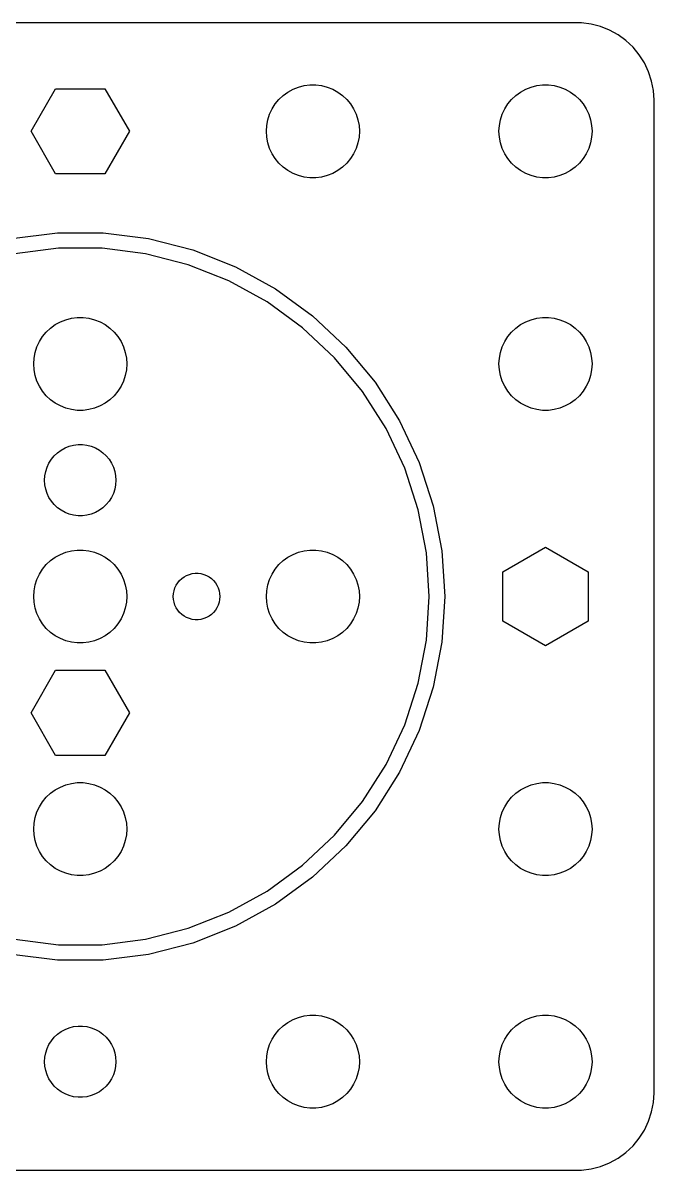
# Model space of a CAD drawing. Header units: metres. Extents: x -37 to 37, y -37 to 289.
# Drawn here: x -3.7 to 37, y 215 to 289 of the extents above; entities that cross this region are included whole.
import ezdxf

# ---------------------------------------------------------------- set-up
doc = ezdxf.new("R2010")
doc.units = ezdxf.units.M

msp = doc.modelspace()

# ---------------------------------------------------------------- linework, layer by layer
for p, q in [((32.3139, 288.99), (-32.3139, 288.99)), ((32.9369, 288.911), (32.3139, 288.99)), ((33.5451, 288.755), (32.9369, 288.911)), ((34.1289, 288.524), (33.5451, 288.755)), ((34.6791, 288.222), (34.1289, 288.524)), ((35.1871, 287.853), (34.6791, 288.222)), ((35.6448, 287.423), (35.1871, 287.853)), ((36.0451, 286.939), (35.6448, 287.423)), ((36.3815, 286.409), (36.0451, 286.939)), ((36.6489, 285.841), (36.3815, 286.409)), ((36.8429, 285.243), (36.6489, 285.841)), ((13.7227, 284.714), (14.0729, 284.853)), ((14.0729, 284.853), (14.4379, 284.947)), ((14.4379, 284.947), (14.8116, 284.994)), ((14.8116, 284.994), (15.1884, 284.994)), ((15.1884, 284.994), (15.5621, 284.947)), ((15.5621, 284.947), (15.927, 284.853)), ((15.927, 284.853), (16.2773, 284.714)), ((28.7227, 284.714), (29.0729, 284.853)), ((29.0729, 284.853), (29.4379, 284.947)), ((29.4379, 284.947), (29.8116, 284.994)), ((29.8116, 284.994), (30.1884, 284.994)), ((30.1884, 284.994), (30.5621, 284.947)), ((30.5621, 284.947), (30.927, 284.853)), ((30.927, 284.853), (31.2773, 284.714)), ((36.9606, 284.627), (36.8429, 285.243)), ((-3.17349, 282), (-1.58675, 284.748)), ((-1.58675, 284.748), (1.58675, 284.748)), ((1.58675, 284.748), (3.17349, 282)), ((12.8131, 284.054), (13.0877, 284.312)), ((13.0877, 284.312), (13.3925, 284.533)), ((13.3925, 284.533), (13.7227, 284.714)), ((16.2773, 284.714), (16.6075, 284.533)), ((16.6075, 284.533), (16.9123, 284.312)), ((16.9123, 284.312), (17.1869, 284.054)), ((27.8131, 284.054), (28.0877, 284.312)), ((28.0877, 284.312), (28.3925, 284.533)), ((28.3925, 284.533), (28.7227, 284.714)), ((31.2773, 284.714), (31.6075, 284.533)), ((31.6075, 284.533), (31.9123, 284.312)), ((31.9123, 284.312), (32.1869, 284.054)), ((37, 284), (36.9606, 284.627)), ((12.2107, 283.104), (12.3711, 283.445)), ((12.3711, 283.445), (12.5729, 283.763)), ((12.5729, 283.763), (12.8131, 284.054)), ((17.1869, 284.054), (17.427, 283.763)), ((17.427, 283.763), (17.6289, 283.445)), ((17.6289, 283.445), (17.7893, 283.104)), ((27.2107, 283.104), (27.3711, 283.445)), ((27.3711, 283.445), (27.5729, 283.763)), ((27.5729, 283.763), (27.8131, 284.054)), ((32.1869, 284.054), (32.427, 283.763)), ((32.427, 283.763), (32.6289, 283.445)), ((32.6289, 283.445), (32.7893, 283.104)), ((37, 220), (37, 284)), ((12.0237, 282.376), (12.0942, 282.746)), ((12.0942, 282.746), (12.2107, 283.104)), ((17.7893, 283.104), (17.9057, 282.746)), ((17.9057, 282.746), (17.9763, 282.376)), ((27.0237, 282.376), (27.0942, 282.746)), ((27.0942, 282.746), (27.2107, 283.104)), ((32.7893, 283.104), (32.9057, 282.746)), ((32.9057, 282.746), (32.9763, 282.376)), ((-1.58675, 279.252), (-3.17349, 282)), ((3.17349, 282), (1.58675, 279.252)), ((12, 282), (12.0237, 282.376)), ((12.0237, 281.624), (12, 282)), ((17.9763, 282.376), (18, 282)), ((18, 282), (17.9763, 281.624)), ((27, 282), (27.0237, 282.376)), ((27.0237, 281.624), (27, 282)), ((32.9763, 282.376), (33, 282)), ((33, 282), (32.9763, 281.624)), ((12.0942, 281.254), (12.0237, 281.624)), ((12.2107, 280.896), (12.0942, 281.254)), ((17.9057, 281.254), (17.7893, 280.896)), ((17.9763, 281.624), (17.9057, 281.254)), ((27.0942, 281.254), (27.0237, 281.624)), ((27.2107, 280.896), (27.0942, 281.254)), ((32.9057, 281.254), (32.7893, 280.896)), ((32.9763, 281.624), (32.9057, 281.254)), ((12.3711, 280.555), (12.2107, 280.896)), ((12.5729, 280.237), (12.3711, 280.555)), ((17.6289, 280.555), (17.427, 280.237)), ((17.7893, 280.896), (17.6289, 280.555)), ((27.3711, 280.555), (27.2107, 280.896)), ((27.5729, 280.237), (27.3711, 280.555)), ((32.6289, 280.555), (32.427, 280.237)), ((32.7893, 280.896), (32.6289, 280.555)), ((12.8131, 279.946), (12.5729, 280.237)), ((13.0877, 279.688), (12.8131, 279.946)), ((13.3925, 279.467), (13.0877, 279.688)), ((16.9123, 279.688), (16.6075, 279.467)), ((17.1869, 279.946), (16.9123, 279.688)), ((17.427, 280.237), (17.1869, 279.946)), ((27.8131, 279.946), (27.5729, 280.237)), ((28.0877, 279.688), (27.8131, 279.946)), ((28.3925, 279.467), (28.0877, 279.688)), ((31.9123, 279.688), (31.6075, 279.467)), ((32.1869, 279.946), (31.9123, 279.688)), ((32.427, 280.237), (32.1869, 279.946)), ((1.58675, 279.252), (-1.58675, 279.252)), ((13.7227, 279.286), (13.3925, 279.467)), ((14.0729, 279.147), (13.7227, 279.286)), ((14.4379, 279.053), (14.0729, 279.147)), ((14.8116, 279.006), (14.4379, 279.053)), ((15.1884, 279.006), (14.8116, 279.006)), ((15.5621, 279.053), (15.1884, 279.006)), ((15.927, 279.147), (15.5621, 279.053)), ((16.2773, 279.286), (15.927, 279.147)), ((16.6075, 279.467), (16.2773, 279.286)), ((28.7227, 279.286), (28.3925, 279.467)), ((29.0729, 279.147), (28.7227, 279.286)), ((29.4379, 279.053), (29.0729, 279.147)), ((29.8116, 279.006), (29.4379, 279.053)), ((30.1884, 279.006), (29.8116, 279.006)), ((30.5621, 279.053), (30.1884, 279.006)), ((30.927, 279.147), (30.5621, 279.053)), ((31.2773, 279.286), (30.927, 279.147)), ((31.6075, 279.467), (31.2773, 279.286)), ((-4.40346, 275.084), (-1.47557, 275.454)), ((-1.47557, 275.454), (1.47557, 275.454)), ((1.47557, 275.454), (4.40346, 275.084)), ((4.40346, 275.084), (7.26189, 274.35)), ((-1.41278, 274.456), (-4.21606, 274.101)), ((1.41278, 274.456), (-1.41278, 274.456)), ((4.21606, 274.101), (1.41278, 274.456)), ((6.95288, 273.399), (4.21606, 274.101)), ((7.26189, 274.35), (10.0058, 273.263)), ((9.58003, 272.359), (6.95288, 273.399)), ((10.0058, 273.263), (12.5919, 271.842)), ((12.0561, 270.997), (9.58003, 272.359)), ((12.5919, 271.842), (14.9795, 270.107)), ((14.342, 269.337), (12.0561, 270.997)), ((14.9795, 270.107), (17.1308, 268.087)), ((-2.1869, 269.054), (-1.91226, 269.312)), ((-1.91226, 269.312), (-1.60747, 269.533)), ((-1.60747, 269.533), (-1.27733, 269.714)), ((-1.27733, 269.714), (-0.927048, 269.853)), ((-0.927048, 269.853), (-0.562134, 269.947)), ((-0.562134, 269.947), (-0.18837, 269.994)), ((-0.18837, 269.994), (0.18837, 269.994)), ((0.18837, 269.994), (0.562134, 269.947)), ((0.562134, 269.947), (0.927048, 269.853)), ((0.927048, 269.853), (1.27733, 269.714)), ((1.27733, 269.714), (1.60747, 269.533)), ((1.60747, 269.533), (1.91226, 269.312)), ((1.91226, 269.312), (2.1869, 269.054)), ((16.4018, 267.402), (14.342, 269.337)), ((27.8131, 269.054), (28.0877, 269.312)), ((28.0877, 269.312), (28.3925, 269.533)), ((28.3925, 269.533), (28.7227, 269.714)), ((28.7227, 269.714), (29.0729, 269.853)), ((29.0729, 269.853), (29.4379, 269.947)), ((29.4379, 269.947), (29.8116, 269.994)), ((29.8116, 269.994), (30.1884, 269.994)), ((30.1884, 269.994), (30.5621, 269.947)), ((30.5621, 269.947), (30.927, 269.853)), ((30.927, 269.853), (31.2773, 269.714)), ((31.2773, 269.714), (31.6075, 269.533)), ((31.6075, 269.533), (31.9123, 269.312)), ((31.9123, 269.312), (32.1869, 269.054)), ((-2.62891, 268.445), (-2.42705, 268.763)), ((-2.42705, 268.763), (-2.1869, 269.054)), ((2.1869, 269.054), (2.42705, 268.763)), ((2.42705, 268.763), (2.62891, 268.445)), ((27.3711, 268.445), (27.5729, 268.763)), ((27.5729, 268.763), (27.8131, 269.054)), ((32.1869, 269.054), (32.427, 268.763)), ((32.427, 268.763), (32.6289, 268.445)), ((-2.90575, 267.746), (-2.78932, 268.104)), ((-2.78932, 268.104), (-2.62891, 268.445)), ((2.62891, 268.445), (2.78932, 268.104)), ((2.78932, 268.104), (2.90575, 267.746)), ((17.1308, 268.087), (19.0119, 265.813)), ((27.0942, 267.746), (27.2107, 268.104)), ((27.2107, 268.104), (27.3711, 268.445)), ((32.6289, 268.445), (32.7893, 268.104)), ((32.7893, 268.104), (32.9057, 267.746)), ((-3, 267), (-2.97633, 267.376)), ((-2.97633, 267.376), (-2.90575, 267.746)), ((2.90575, 267.746), (2.97633, 267.376)), ((2.97633, 267.376), (3, 267)), ((18.2029, 265.225), (16.4018, 267.402)), ((27, 267), (27.0237, 267.376)), ((27.0237, 267.376), (27.0942, 267.746)), ((32.9057, 267.746), (32.9763, 267.376)), ((32.9763, 267.376), (33, 267)), ((-2.97633, 266.624), (-3, 267)), ((-2.90575, 266.254), (-2.97633, 266.624)), ((2.97633, 266.624), (2.90575, 266.254)), ((3, 267), (2.97633, 266.624)), ((27.0237, 266.624), (27, 267)), ((27.0942, 266.254), (27.0237, 266.624)), ((32.9763, 266.624), (32.9057, 266.254)), ((33, 267), (32.9763, 266.624)), ((-2.78932, 265.896), (-2.90575, 266.254)), ((-2.62891, 265.555), (-2.78932, 265.896)), ((2.78932, 265.896), (2.62891, 265.555)), ((2.90575, 266.254), (2.78932, 265.896)), ((19.0119, 265.813), (20.5932, 263.321)), ((27.2107, 265.896), (27.0942, 266.254)), ((27.3711, 265.555), (27.2107, 265.896)), ((32.7893, 265.896), (32.6289, 265.555)), ((32.9057, 266.254), (32.7893, 265.896)), ((-2.42705, 265.237), (-2.62891, 265.555)), ((-2.1869, 264.946), (-2.42705, 265.237)), ((-1.91226, 264.688), (-2.1869, 264.946)), ((2.1869, 264.946), (1.91226, 264.688)), ((2.42705, 265.237), (2.1869, 264.946)), ((2.62891, 265.555), (2.42705, 265.237)), ((19.7169, 262.839), (18.2029, 265.225)), ((27.5729, 265.237), (27.3711, 265.555)), ((27.8131, 264.946), (27.5729, 265.237)), ((28.0877, 264.688), (27.8131, 264.946)), ((32.1869, 264.946), (31.9123, 264.688)), ((32.427, 265.237), (32.1869, 264.946)), ((32.6289, 265.555), (32.427, 265.237)), ((-1.60747, 264.467), (-1.91226, 264.688)), ((-1.27733, 264.286), (-1.60747, 264.467)), ((-0.927048, 264.147), (-1.27733, 264.286)), ((-0.562134, 264.053), (-0.927048, 264.147)), ((0.927048, 264.147), (0.562134, 264.053)), ((1.27733, 264.286), (0.927048, 264.147)), ((1.60747, 264.467), (1.27733, 264.286)), ((1.91226, 264.688), (1.60747, 264.467)), ((28.3925, 264.467), (28.0877, 264.688)), ((28.7227, 264.286), (28.3925, 264.467)), ((29.0729, 264.147), (28.7227, 264.286)), ((29.4379, 264.053), (29.0729, 264.147)), ((30.927, 264.147), (30.5621, 264.053)), ((31.2773, 264.286), (30.927, 264.147)), ((31.6075, 264.467), (31.2773, 264.286)), ((31.9123, 264.688), (31.6075, 264.467)), ((-0.18837, 264.006), (-0.562134, 264.053)), ((0.18837, 264.006), (-0.18837, 264.006)), ((0.562134, 264.053), (0.18837, 264.006)), ((29.8116, 264.006), (29.4379, 264.053)), ((30.1884, 264.006), (29.8116, 264.006)), ((30.5621, 264.053), (30.1884, 264.006)), ((20.92, 260.283), (19.7169, 262.839)), ((20.5932, 263.321), (21.8497, 260.651)), ((-1.67662, 261.074), (-1.46606, 261.272)), ((-1.46606, 261.272), (-1.23239, 261.442)), ((-1.23239, 261.442), (-0.979279, 261.581)), ((-0.979279, 261.581), (-0.710724, 261.687)), ((-0.710724, 261.687), (-0.430969, 261.759)), ((-0.430969, 261.759), (-0.144409, 261.795)), ((-0.144409, 261.795), (0.144409, 261.795)), ((0.144409, 261.795), (0.430969, 261.759)), ((0.430969, 261.759), (0.710724, 261.687)), ((0.710724, 261.687), (0.979279, 261.581)), ((0.979279, 261.581), (1.23239, 261.442)), ((1.23239, 261.442), (1.46606, 261.272)), ((1.46606, 261.272), (1.67662, 261.074)), ((-2.13847, 260.347), (-2.0155, 260.608)), ((-2.0155, 260.608), (-1.86073, 260.852)), ((-1.86073, 260.852), (-1.67662, 261.074)), ((1.67662, 261.074), (1.86073, 260.852)), ((1.86073, 260.852), (2.0155, 260.608)), ((2.0155, 260.608), (2.13847, 260.347)), ((21.8497, 260.651), (22.7617, 257.844)), ((-2.29999, 259.5), (-2.28186, 259.788)), ((-2.28186, 259.788), (-2.22774, 260.072)), ((-2.22774, 260.072), (-2.13847, 260.347)), ((2.13847, 260.347), (2.22774, 260.072)), ((2.22774, 260.072), (2.28186, 259.788)), ((2.28186, 259.788), (2.29999, 259.5)), ((21.7931, 257.596), (20.92, 260.283)), ((-2.28186, 259.212), (-2.29999, 259.5)), ((-2.22774, 258.928), (-2.28186, 259.212)), ((2.28186, 259.212), (2.22774, 258.928)), ((2.29999, 259.5), (2.28186, 259.212)), ((-2.13847, 258.653), (-2.22774, 258.928)), ((-2.0155, 258.392), (-2.13847, 258.653)), ((-1.86073, 258.148), (-2.0155, 258.392)), ((2.0155, 258.392), (1.86073, 258.148)), ((2.13847, 258.653), (2.0155, 258.392)), ((2.22774, 258.928), (2.13847, 258.653)), ((-1.67662, 257.926), (-1.86073, 258.148)), ((-1.46606, 257.728), (-1.67662, 257.926)), ((-1.23239, 257.558), (-1.46606, 257.728)), ((-0.979279, 257.419), (-1.23239, 257.558)), ((1.23239, 257.558), (0.979279, 257.419)), ((1.46606, 257.728), (1.23239, 257.558)), ((1.67662, 257.926), (1.46606, 257.728)), ((1.86073, 258.148), (1.67662, 257.926)), ((22.3226, 254.82), (21.7931, 257.596)), ((22.7617, 257.844), (23.3147, 254.945)), ((-0.710724, 257.313), (-0.979279, 257.419)), ((-0.430969, 257.241), (-0.710724, 257.313)), ((-0.144409, 257.205), (-0.430969, 257.241)), ((0.144409, 257.205), (-0.144409, 257.205)), ((0.430969, 257.241), (0.144409, 257.205)), ((0.710724, 257.313), (0.430969, 257.241)), ((0.979279, 257.419), (0.710724, 257.313)), ((-1.91226, 254.312), (-1.60747, 254.533)), ((-1.60747, 254.533), (-1.27733, 254.714)), ((-1.27733, 254.714), (-0.927048, 254.853)), ((-0.927048, 254.853), (-0.562134, 254.947)), ((-0.562134, 254.947), (-0.18837, 254.994)), ((-0.18837, 254.994), (0.18837, 254.994)), ((0.18837, 254.994), (0.562134, 254.947)), ((0.562134, 254.947), (0.927048, 254.853)), ((0.927048, 254.853), (1.27733, 254.714)), ((1.27733, 254.714), (1.60747, 254.533)), ((1.60747, 254.533), (1.91226, 254.312)), ((13.0877, 254.312), (13.3925, 254.533)), ((13.3925, 254.533), (13.7227, 254.714)), ((13.7227, 254.714), (14.0729, 254.853)), ((14.0729, 254.853), (14.4379, 254.947)), ((14.4379, 254.947), (14.8116, 254.994)), ((14.8116, 254.994), (15.1884, 254.994)), ((15.1884, 254.994), (15.5621, 254.947)), ((15.5621, 254.947), (15.927, 254.853)), ((15.927, 254.853), (16.2773, 254.714)), ((16.2773, 254.714), (16.6075, 254.533)), ((16.6075, 254.533), (16.9123, 254.312)), ((22.5, 252), (22.3226, 254.82)), ((23.3147, 254.945), (23.5, 252)), ((27.2517, 253.587), (30, 255.173)), ((30, 255.173), (32.7483, 253.587)), ((-2.62891, 253.445), (-2.42705, 253.763)), ((-2.42705, 253.763), (-2.1869, 254.054)), ((-2.1869, 254.054), (-1.91226, 254.312)), ((1.91226, 254.312), (2.1869, 254.054)), ((2.1869, 254.054), (2.42705, 253.763)), ((2.42705, 253.763), (2.62891, 253.445)), ((12.3711, 253.445), (12.5729, 253.763)), ((12.5729, 253.763), (12.8131, 254.054)), ((12.8131, 254.054), (13.0877, 254.312)), ((16.9123, 254.312), (17.1869, 254.054)), ((17.1869, 254.054), (17.427, 253.763)), ((17.427, 253.763), (17.6289, 253.445)), ((-2.90575, 252.746), (-2.78932, 253.104)), ((-2.78932, 253.104), (-2.62891, 253.445)), ((2.62891, 253.445), (2.78932, 253.104)), ((2.78932, 253.104), (2.90575, 252.746)), ((6.28647, 252.882), (6.40654, 253.027)), ((6.40654, 253.027), (6.54385, 253.156)), ((6.54385, 253.156), (6.69626, 253.266)), ((6.69626, 253.266), (6.86133, 253.357)), ((6.86133, 253.357), (7.03647, 253.427)), ((7.03647, 253.427), (7.21892, 253.473)), ((7.21892, 253.473), (7.40581, 253.497)), ((7.40581, 253.497), (7.59418, 253.497)), ((7.59418, 253.497), (7.78107, 253.473)), ((7.78107, 253.473), (7.96352, 253.427)), ((7.96352, 253.427), (8.13866, 253.357)), ((8.13866, 253.357), (8.30373, 253.266)), ((8.30373, 253.266), (8.45613, 253.156)), ((8.45613, 253.156), (8.59344, 253.027)), ((8.59344, 253.027), (8.71352, 252.882)), ((12.0942, 252.746), (12.2107, 253.104)), ((12.2107, 253.104), (12.3711, 253.445)), ((17.6289, 253.445), (17.7893, 253.104)), ((17.7893, 253.104), (17.9057, 252.746)), ((27.2517, 250.413), (27.2517, 253.587)), ((32.7483, 253.587), (32.7483, 250.413)), ((-3, 252), (-2.97633, 252.376)), ((-2.97633, 252.376), (-2.90575, 252.746)), ((2.90575, 252.746), (2.97633, 252.376)), ((2.97633, 252.376), (3, 252)), ((6.01183, 252.188), (6.04712, 252.373)), ((6.04712, 252.373), (6.10533, 252.552)), ((6.10533, 252.552), (6.18553, 252.723)), ((6.18553, 252.723), (6.28647, 252.882)), ((8.71352, 252.882), (8.81445, 252.723)), ((8.81445, 252.723), (8.89465, 252.552)), ((8.89465, 252.552), (8.95287, 252.373)), ((8.95287, 252.373), (8.98816, 252.188)), ((12, 252), (12.0237, 252.376)), ((12.0237, 252.376), (12.0942, 252.746)), ((17.9057, 252.746), (17.9763, 252.376)), ((17.9763, 252.376), (18, 252)), ((-2.97633, 251.624), (-3, 252)), ((-2.90575, 251.254), (-2.97633, 251.624)), ((2.97633, 251.624), (2.90575, 251.254)), ((3, 252), (2.97633, 251.624)), ((6, 252), (6.01183, 252.188)), ((6.01183, 251.812), (6, 252)), ((6.04712, 251.627), (6.01183, 251.812)), ((6.10533, 251.448), (6.04712, 251.627)), ((8.95287, 251.627), (8.89465, 251.448)), ((8.98816, 251.812), (8.95287, 251.627)), ((8.98816, 252.188), (9, 252)), ((9, 252), (8.98816, 251.812)), ((12.0237, 251.624), (12, 252)), ((12.0942, 251.254), (12.0237, 251.624)), ((17.9763, 251.624), (17.9057, 251.254)), ((18, 252), (17.9763, 251.624)), ((22.3226, 249.18), (22.5, 252)), ((23.5, 252), (23.3147, 249.055)), ((-2.78932, 250.896), (-2.90575, 251.254)), ((-2.62891, 250.555), (-2.78932, 250.896)), ((2.78932, 250.896), (2.62891, 250.555)), ((2.90575, 251.254), (2.78932, 250.896)), ((6.18553, 251.277), (6.10533, 251.448)), ((6.28647, 251.118), (6.18553, 251.277)), ((6.40654, 250.973), (6.28647, 251.118)), ((6.54385, 250.844), (6.40654, 250.973)), ((6.69626, 250.734), (6.54385, 250.844)), ((8.45613, 250.844), (8.30373, 250.734)), ((8.59344, 250.973), (8.45613, 250.844)), ((8.71352, 251.118), (8.59344, 250.973)), ((8.81445, 251.277), (8.71352, 251.118)), ((8.89465, 251.448), (8.81445, 251.277)), ((12.2107, 250.896), (12.0942, 251.254)), ((12.3711, 250.555), (12.2107, 250.896)), ((17.7893, 250.896), (17.6289, 250.555)), ((17.9057, 251.254), (17.7893, 250.896)), ((-2.42705, 250.237), (-2.62891, 250.555)), ((-2.1869, 249.946), (-2.42705, 250.237)), ((2.42705, 250.237), (2.1869, 249.946)), ((2.62891, 250.555), (2.42705, 250.237)), ((6.86133, 250.643), (6.69626, 250.734)), ((7.03647, 250.573), (6.86133, 250.643)), ((7.21892, 250.527), (7.03647, 250.573)), ((7.40581, 250.503), (7.21892, 250.527)), ((7.59418, 250.503), (7.40581, 250.503)), ((7.78107, 250.527), (7.59418, 250.503)), ((7.96352, 250.573), (7.78107, 250.527)), ((8.13866, 250.643), (7.96352, 250.573)), ((8.30373, 250.734), (8.13866, 250.643)), ((12.5729, 250.237), (12.3711, 250.555)), ((12.8131, 249.946), (12.5729, 250.237)), ((17.427, 250.237), (17.1869, 249.946)), ((17.6289, 250.555), (17.427, 250.237)), ((30, 248.827), (27.2517, 250.413)), ((32.7483, 250.413), (30, 248.827)), ((-1.91226, 249.688), (-2.1869, 249.946)), ((-1.60747, 249.467), (-1.91226, 249.688)), ((-1.27733, 249.286), (-1.60747, 249.467)), ((1.60747, 249.467), (1.27733, 249.286)), ((1.91226, 249.688), (1.60747, 249.467)), ((2.1869, 249.946), (1.91226, 249.688)), ((13.0877, 249.688), (12.8131, 249.946)), ((13.3925, 249.467), (13.0877, 249.688)), ((13.7227, 249.286), (13.3925, 249.467)), ((16.6075, 249.467), (16.2773, 249.286)), ((16.9123, 249.688), (16.6075, 249.467)), ((17.1869, 249.946), (16.9123, 249.688)), ((-0.927048, 249.147), (-1.27733, 249.286)), ((-0.562134, 249.053), (-0.927048, 249.147)), ((-0.18837, 249.006), (-0.562134, 249.053)), ((0.18837, 249.006), (-0.18837, 249.006)), ((0.562134, 249.053), (0.18837, 249.006)), ((0.927048, 249.147), (0.562134, 249.053)), ((1.27733, 249.286), (0.927048, 249.147)), ((14.0729, 249.147), (13.7227, 249.286)), ((14.4379, 249.053), (14.0729, 249.147)), ((14.8116, 249.006), (14.4379, 249.053)), ((15.1884, 249.006), (14.8116, 249.006)), ((15.5621, 249.053), (15.1884, 249.006)), ((15.927, 249.147), (15.5621, 249.053)), ((16.2773, 249.286), (15.927, 249.147)), ((21.7931, 246.404), (22.3226, 249.18)), ((23.3147, 249.055), (22.7617, 246.156)), ((-3.17349, 244.5), (-1.58675, 247.248)), ((-1.58675, 247.248), (1.58675, 247.248)), ((1.58675, 247.248), (3.17349, 244.5)), ((20.92, 243.717), (21.7931, 246.404)), ((22.7617, 246.156), (21.8497, 243.349)), ((-1.58675, 241.752), (-3.17349, 244.5)), ((3.17349, 244.5), (1.58675, 241.752)), ((19.7169, 241.161), (20.92, 243.717)), ((21.8497, 243.349), (20.5932, 240.679)), ((1.58675, 241.752), (-1.58675, 241.752)), ((18.2029, 238.775), (19.7169, 241.161)), ((20.5932, 240.679), (19.0119, 238.187)), ((-1.60747, 239.533), (-1.27733, 239.714)), ((-1.27733, 239.714), (-0.927048, 239.853)), ((-0.927048, 239.853), (-0.562134, 239.947)), ((-0.562134, 239.947), (-0.18837, 239.994)), ((-0.18837, 239.994), (0.18837, 239.994)), ((0.18837, 239.994), (0.562134, 239.947)), ((0.562134, 239.947), (0.927048, 239.853)), ((0.927048, 239.853), (1.27733, 239.714)), ((1.27733, 239.714), (1.60747, 239.533)), ((28.3925, 239.533), (28.7227, 239.714)), ((28.7227, 239.714), (29.0729, 239.853)), ((29.0729, 239.853), (29.4379, 239.947)), ((29.4379, 239.947), (29.8116, 239.994)), ((29.8116, 239.994), (30.1884, 239.994)), ((30.1884, 239.994), (30.5621, 239.947)), ((30.5621, 239.947), (30.927, 239.853)), ((30.927, 239.853), (31.2773, 239.714)), ((31.2773, 239.714), (31.6075, 239.533)), ((-2.42705, 238.763), (-2.1869, 239.054)), ((-2.1869, 239.054), (-1.91226, 239.312)), ((-1.91226, 239.312), (-1.60747, 239.533)), ((1.60747, 239.533), (1.91226, 239.312)), ((1.91226, 239.312), (2.1869, 239.054)), ((2.1869, 239.054), (2.42705, 238.763)), ((27.5729, 238.763), (27.8131, 239.054)), ((27.8131, 239.054), (28.0877, 239.312)), ((28.0877, 239.312), (28.3925, 239.533)), ((31.6075, 239.533), (31.9123, 239.312)), ((31.9123, 239.312), (32.1869, 239.054)), ((32.1869, 239.054), (32.427, 238.763)), ((-2.78932, 238.104), (-2.62891, 238.445)), ((-2.62891, 238.445), (-2.42705, 238.763)), ((2.42705, 238.763), (2.62891, 238.445)), ((2.62891, 238.445), (2.78932, 238.104)), ((16.4018, 236.598), (18.2029, 238.775)), ((27.2107, 238.104), (27.3711, 238.445)), ((27.3711, 238.445), (27.5729, 238.763)), ((32.427, 238.763), (32.6289, 238.445)), ((32.6289, 238.445), (32.7893, 238.104)), ((-2.97633, 237.376), (-2.90575, 237.746)), ((-2.90575, 237.746), (-2.78932, 238.104)), ((2.78932, 238.104), (2.90575, 237.746)), ((2.90575, 237.746), (2.97633, 237.376)), ((19.0119, 238.187), (17.1308, 235.913)), ((27.0237, 237.376), (27.0942, 237.746)), ((27.0942, 237.746), (27.2107, 238.104)), ((32.7893, 238.104), (32.9057, 237.746)), ((32.9057, 237.746), (32.9763, 237.376)), ((-3, 237), (-2.97633, 237.376)), ((-2.97633, 236.624), (-3, 237)), ((2.97633, 237.376), (3, 237)), ((3, 237), (2.97633, 236.624)), ((27, 237), (27.0237, 237.376)), ((27.0237, 236.624), (27, 237)), ((32.9763, 237.376), (33, 237)), ((33, 237), (32.9763, 236.624)), ((-2.90575, 236.254), (-2.97633, 236.624)), ((-2.78932, 235.896), (-2.90575, 236.254)), ((2.90575, 236.254), (2.78932, 235.896)), ((2.97633, 236.624), (2.90575, 236.254)), ((14.342, 234.663), (16.4018, 236.598)), ((27.0942, 236.254), (27.0237, 236.624)), ((27.2107, 235.896), (27.0942, 236.254)), ((32.9057, 236.254), (32.7893, 235.896)), ((32.9763, 236.624), (32.9057, 236.254)), ((-2.62891, 235.555), (-2.78932, 235.896)), ((-2.42705, 235.237), (-2.62891, 235.555)), ((2.62891, 235.555), (2.42705, 235.237)), ((2.78932, 235.896), (2.62891, 235.555)), ((17.1308, 235.913), (14.9795, 233.893)), ((27.3711, 235.555), (27.2107, 235.896)), ((27.5729, 235.237), (27.3711, 235.555)), ((32.6289, 235.555), (32.427, 235.237)), ((32.7893, 235.896), (32.6289, 235.555)), ((-2.1869, 234.946), (-2.42705, 235.237)), ((-1.91226, 234.688), (-2.1869, 234.946)), ((-1.60747, 234.467), (-1.91226, 234.688)), ((1.91226, 234.688), (1.60747, 234.467)), ((2.1869, 234.946), (1.91226, 234.688)), ((2.42705, 235.237), (2.1869, 234.946)), ((12.0561, 233.003), (14.342, 234.663)), ((27.8131, 234.946), (27.5729, 235.237)), ((28.0877, 234.688), (27.8131, 234.946)), ((28.3925, 234.467), (28.0877, 234.688)), ((31.9123, 234.688), (31.6075, 234.467)), ((32.1869, 234.946), (31.9123, 234.688)), ((32.427, 235.237), (32.1869, 234.946)), ((-1.27733, 234.286), (-1.60747, 234.467)), ((-0.927048, 234.147), (-1.27733, 234.286)), ((-0.562134, 234.053), (-0.927048, 234.147)), ((-0.18837, 234.006), (-0.562134, 234.053)), ((0.18837, 234.006), (-0.18837, 234.006)), ((0.562134, 234.053), (0.18837, 234.006)), ((0.927048, 234.147), (0.562134, 234.053)), ((1.27733, 234.286), (0.927048, 234.147)), ((1.60747, 234.467), (1.27733, 234.286)), ((14.9795, 233.893), (12.5919, 232.158)), ((28.7227, 234.286), (28.3925, 234.467)), ((29.0729, 234.147), (28.7227, 234.286)), ((29.4379, 234.053), (29.0729, 234.147)), ((29.8116, 234.006), (29.4379, 234.053)), ((30.1884, 234.006), (29.8116, 234.006)), ((30.5621, 234.053), (30.1884, 234.006)), ((30.927, 234.147), (30.5621, 234.053)), ((31.2773, 234.286), (30.927, 234.147)), ((31.6075, 234.467), (31.2773, 234.286)), ((9.58003, 231.641), (12.0561, 233.003)), ((6.95288, 230.601), (9.58003, 231.641)), ((12.5919, 232.158), (10.0058, 230.737)), ((4.21606, 229.899), (6.95288, 230.601)), ((10.0058, 230.737), (7.26189, 229.65)), ((-4.21606, 229.899), (-1.41278, 229.544)), ((-1.41278, 229.544), (1.41278, 229.544)), ((1.41278, 229.544), (4.21606, 229.899)), ((7.26189, 229.65), (4.40346, 228.916)), ((-1.47557, 228.546), (-4.40346, 228.916)), ((4.40346, 228.916), (1.47557, 228.546)), ((1.47557, 228.546), (-1.47557, 228.546)), ((14.0729, 224.853), (14.4379, 224.947)), ((14.4379, 224.947), (14.8116, 224.994)), ((14.8116, 224.994), (15.1884, 224.994)), ((15.1884, 224.994), (15.5621, 224.947)), ((15.5621, 224.947), (15.927, 224.853)), ((29.0729, 224.853), (29.4379, 224.947)), ((29.4379, 224.947), (29.8116, 224.994)), ((29.8116, 224.994), (30.1884, 224.994)), ((30.1884, 224.994), (30.5621, 224.947)), ((30.5621, 224.947), (30.927, 224.853)), ((-0.979279, 224.081), (-0.710724, 224.187)), ((-0.710724, 224.187), (-0.430969, 224.259)), ((-0.430969, 224.259), (-0.144409, 224.295)), ((-0.144409, 224.295), (0.144409, 224.295)), ((0.144409, 224.295), (0.430969, 224.259)), ((0.430969, 224.259), (0.710724, 224.187)), ((0.710724, 224.187), (0.979279, 224.081)), ((12.8131, 224.054), (13.0877, 224.312)), ((13.0877, 224.312), (13.3925, 224.533)), ((13.3925, 224.533), (13.7227, 224.714)), ((13.7227, 224.714), (14.0729, 224.853)), ((15.927, 224.853), (16.2773, 224.714)), ((16.2773, 224.714), (16.6075, 224.533)), ((16.6075, 224.533), (16.9123, 224.312)), ((16.9123, 224.312), (17.1869, 224.054)), ((27.8131, 224.054), (28.0877, 224.312)), ((28.0877, 224.312), (28.3925, 224.533)), ((28.3925, 224.533), (28.7227, 224.714)), ((28.7227, 224.714), (29.0729, 224.853)), ((30.927, 224.853), (31.2773, 224.714)), ((31.2773, 224.714), (31.6075, 224.533)), ((31.6075, 224.533), (31.9123, 224.312)), ((31.9123, 224.312), (32.1869, 224.054)), ((-1.86073, 223.352), (-1.67662, 223.574)), ((-1.67662, 223.574), (-1.46606, 223.772)), ((-1.46606, 223.772), (-1.23239, 223.942)), ((-1.23239, 223.942), (-0.979279, 224.081)), ((0.979279, 224.081), (1.23239, 223.942)), ((1.23239, 223.942), (1.46606, 223.772)), ((1.46606, 223.772), (1.67662, 223.574)), ((1.67662, 223.574), (1.86073, 223.352)), ((12.2107, 223.104), (12.3711, 223.445)), ((12.3711, 223.445), (12.5729, 223.763)), ((12.5729, 223.763), (12.8131, 224.054)), ((17.1869, 224.054), (17.427, 223.763)), ((17.427, 223.763), (17.6289, 223.445)), ((17.6289, 223.445), (17.7893, 223.104)), ((27.2107, 223.104), (27.3711, 223.445)), ((27.3711, 223.445), (27.5729, 223.763)), ((27.5729, 223.763), (27.8131, 224.054)), ((32.1869, 224.054), (32.427, 223.763)), ((32.427, 223.763), (32.6289, 223.445)), ((32.6289, 223.445), (32.7893, 223.104)), ((-2.22774, 222.572), (-2.13847, 222.847)), ((-2.13847, 222.847), (-2.0155, 223.108)), ((-2.0155, 223.108), (-1.86073, 223.352)), ((1.86073, 223.352), (2.0155, 223.108)), ((2.0155, 223.108), (2.13847, 222.847)), ((2.13847, 222.847), (2.22774, 222.572)), ((12.0237, 222.376), (12.0942, 222.746)), ((12.0942, 222.746), (12.2107, 223.104)), ((17.7893, 223.104), (17.9057, 222.746)), ((17.9057, 222.746), (17.9763, 222.376)), ((27.0237, 222.376), (27.0942, 222.746)), ((27.0942, 222.746), (27.2107, 223.104)), ((32.7893, 223.104), (32.9057, 222.746)), ((32.9057, 222.746), (32.9763, 222.376)), ((-2.29999, 222), (-2.28186, 222.288)), ((-2.28186, 221.712), (-2.29999, 222)), ((-2.28186, 222.288), (-2.22774, 222.572)), ((2.22774, 222.572), (2.28186, 222.288)), ((2.28186, 222.288), (2.29999, 222)), ((2.29999, 222), (2.28186, 221.712)), ((12, 222), (12.0237, 222.376)), ((12.0237, 221.624), (12, 222)), ((17.9763, 222.376), (18, 222)), ((18, 222), (17.9763, 221.624)), ((27, 222), (27.0237, 222.376)), ((27.0237, 221.624), (27, 222)), ((32.9763, 222.376), (33, 222)), ((33, 222), (32.9763, 221.624)), ((-2.22774, 221.428), (-2.28186, 221.712)), ((-2.13847, 221.153), (-2.22774, 221.428)), ((2.22774, 221.428), (2.13847, 221.153)), ((2.28186, 221.712), (2.22774, 221.428)), ((12.0942, 221.254), (12.0237, 221.624)), ((12.2107, 220.896), (12.0942, 221.254)), ((17.9057, 221.254), (17.7893, 220.896)), ((17.9763, 221.624), (17.9057, 221.254)), ((27.0942, 221.254), (27.0237, 221.624)), ((27.2107, 220.896), (27.0942, 221.254)), ((32.9057, 221.254), (32.7893, 220.896)), ((32.9763, 221.624), (32.9057, 221.254)), ((-2.0155, 220.892), (-2.13847, 221.153)), ((-1.86073, 220.648), (-2.0155, 220.892)), ((-1.67662, 220.426), (-1.86073, 220.648)), ((1.86073, 220.648), (1.67662, 220.426)), ((2.0155, 220.892), (1.86073, 220.648)), ((2.13847, 221.153), (2.0155, 220.892)), ((12.3711, 220.555), (12.2107, 220.896)), ((12.5729, 220.237), (12.3711, 220.555)), ((17.6289, 220.555), (17.427, 220.237)), ((17.7893, 220.896), (17.6289, 220.555)), ((27.3711, 220.555), (27.2107, 220.896)), ((27.5729, 220.237), (27.3711, 220.555)), ((32.6289, 220.555), (32.427, 220.237)), ((32.7893, 220.896), (32.6289, 220.555)), ((-1.46606, 220.228), (-1.67662, 220.426)), ((-1.23239, 220.058), (-1.46606, 220.228)), ((-0.979279, 219.919), (-1.23239, 220.058)), ((-0.710724, 219.813), (-0.979279, 219.919)), ((-0.430969, 219.741), (-0.710724, 219.813)), ((-0.144409, 219.705), (-0.430969, 219.741)), ((0.430969, 219.741), (0.144409, 219.705)), ((0.710724, 219.813), (0.430969, 219.741)), ((0.979279, 219.919), (0.710724, 219.813)), ((1.23239, 220.058), (0.979279, 219.919)), ((1.46606, 220.228), (1.23239, 220.058)), ((1.67662, 220.426), (1.46606, 220.228)), ((12.8131, 219.946), (12.5729, 220.237)), ((13.0877, 219.688), (12.8131, 219.946)), ((17.1869, 219.946), (16.9123, 219.688)), ((17.427, 220.237), (17.1869, 219.946)), ((27.8131, 219.946), (27.5729, 220.237)), ((28.0877, 219.688), (27.8131, 219.946)), ((32.1869, 219.946), (31.9123, 219.688)), ((32.427, 220.237), (32.1869, 219.946)), ((36.9606, 219.373), (37, 220)), ((0.144409, 219.705), (-0.144409, 219.705)), ((13.3925, 219.467), (13.0877, 219.688)), ((13.7227, 219.286), (13.3925, 219.467)), ((14.0729, 219.147), (13.7227, 219.286)), ((14.4379, 219.053), (14.0729, 219.147)), ((14.8116, 219.006), (14.4379, 219.053)), ((15.1884, 219.006), (14.8116, 219.006)), ((15.5621, 219.053), (15.1884, 219.006)), ((15.927, 219.147), (15.5621, 219.053)), ((16.2773, 219.286), (15.927, 219.147)), ((16.6075, 219.467), (16.2773, 219.286)), ((16.9123, 219.688), (16.6075, 219.467)), ((28.3925, 219.467), (28.0877, 219.688)), ((28.7227, 219.286), (28.3925, 219.467)), ((29.0729, 219.147), (28.7227, 219.286)), ((29.4379, 219.053), (29.0729, 219.147)), ((29.8116, 219.006), (29.4379, 219.053)), ((30.1884, 219.006), (29.8116, 219.006)), ((30.5621, 219.053), (30.1884, 219.006)), ((30.927, 219.147), (30.5621, 219.053)), ((31.2773, 219.286), (30.927, 219.147)), ((31.6075, 219.467), (31.2773, 219.286)), ((31.9123, 219.688), (31.6075, 219.467)), ((36.8429, 218.757), (36.9606, 219.373)), ((36.6489, 218.159), (36.8429, 218.757)), ((36.0451, 217.061), (36.3815, 217.591)), ((36.3815, 217.591), (36.6489, 218.159)), ((35.6448, 216.577), (36.0451, 217.061)), ((34.6791, 215.778), (35.1871, 216.147)), ((35.1871, 216.147), (35.6448, 216.577)), ((33.5451, 215.245), (34.1289, 215.476)), ((34.1289, 215.476), (34.6791, 215.778)), ((-32.3139, 215.01), (32.3139, 215.01)), ((32.3139, 215.01), (32.9369, 215.089)), ((32.9369, 215.089), (33.5451, 215.245))]:
    msp.add_line(p, q)

doc.saveas('drawing.dxf')
